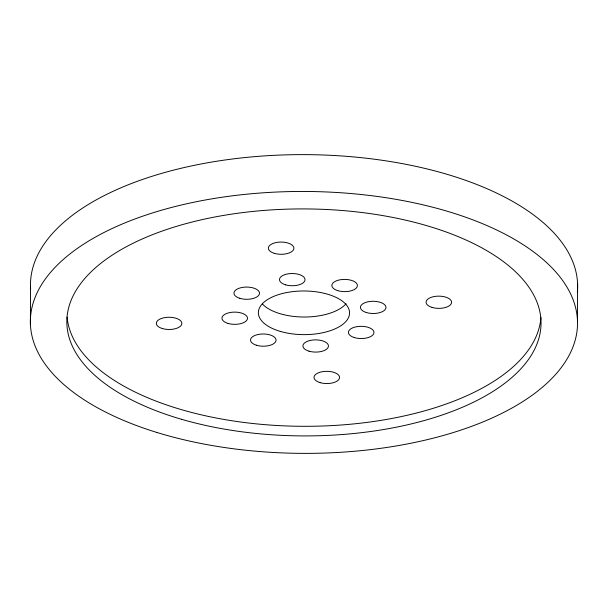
<?xml version="1.0" encoding="UTF-8"?>
<svg xmlns="http://www.w3.org/2000/svg" width="608" height="608" viewBox="0 0 608 608"><rect width="100%" height="100%" fill="white"/><g stroke="black" fill="none" stroke-linecap="round" stroke-linejoin="round"><path stroke-width="0.91" d="M30.4 324.064L30.529 287.234M577.471 320.766L577.6 283.936M346.066 303.764A45.6 21.827 0.2 0 1 304.509 317.019A45.6 21.827 0.2 0 1 262.375 303.962M30.628 289.058A273.585 130.963 0.2 0 1 305.771 154.63A273.585 130.963 0.2 0 1 577.372 292.159M540.93 317.376A237.105 113.498 0.2 0 1 305.056 426.307A237.105 113.498 0.2 0 1 67.093 317.148M280.349 331.413A45.6 21.827 0.2 0 0 349.554 313.386A45.6 21.827 0.2 0 0 281.998 293.618A45.6 21.827 0.2 0 0 280.349 331.413M354.259 337.539A12.768 6.11 0.2 0 0 373.958 332.781A12.768 6.11 0.2 0 0 355.414 326.967A12.768 6.11 0.2 0 0 354.259 337.539M309.069 351.188A12.768 6.11 0.2 0 0 328.449 346.142A12.768 6.11 0.2 0 0 309.533 340.609A12.768 6.11 0.2 0 0 309.069 351.188M256.348 345.207A12.768 6.11 0.2 0 0 276.047 340.45A12.768 6.11 0.2 0 0 257.503 334.636A12.768 6.11 0.2 0 0 256.348 345.207M228.122 323.441A12.768 6.11 0.2 0 0 247.502 318.394A12.768 6.11 0.2 0 0 228.585 312.854A12.768 6.11 0.2 0 0 228.122 323.441M239.772 298.292A12.768 6.11 0.2 0 0 259.479 293.535A12.768 6.11 0.2 0 0 240.935 287.721A12.768 6.11 0.2 0 0 239.772 298.292M285.638 284.84A12.768 6.11 0.2 0 0 305.018 279.794A12.768 6.11 0.2 0 0 286.102 274.261A12.768 6.11 0.2 0 0 285.638 284.84M337.691 290.624A12.768 6.11 0.2 0 0 357.39 285.866A12.768 6.11 0.2 0 0 338.846 280.052A12.768 6.11 0.2 0 0 337.691 290.624M366.594 312.596A12.768 6.11 0.2 0 0 385.966 307.549A12.768 6.11 0.2 0 0 367.05 302.016A12.768 6.11 0.2 0 0 366.594 312.596M156.712 432.402A273.585 130.963 0.2 0 0 577.243 328.996A273.585 130.963 0.2 0 0 177.848 205.854A273.585 130.963 0.2 0 0 156.712 432.402M274.406 253.354A12.768 6.11 0.2 0 0 293.907 248.421A12.768 6.11 0.2 0 0 275.128 242.774A12.768 6.11 0.2 0 0 274.406 253.354M162.351 328.54A12.768 6.11 0.2 0 0 181.853 323.608A12.768 6.11 0.2 0 0 163.081 317.961A12.768 6.11 0.2 0 0 162.351 328.54M320.044 382.607A12.768 6.11 0.2 0 0 339.553 377.667A12.768 6.11 0.2 0 0 320.773 372.028A12.768 6.11 0.2 0 0 320.044 382.607M432.098 307.42A12.768 6.11 0.2 0 0 451.6 302.48A12.768 6.11 0.2 0 0 432.828 296.841A12.768 6.11 0.2 0 0 432.098 307.42M181.511 419.284A237.105 113.498 0.2 0 0 540.998 325.204A237.105 113.498 0.2 0 0 189.301 222.756A237.105 113.498 0.2 0 0 181.511 419.284"/></g></svg>
